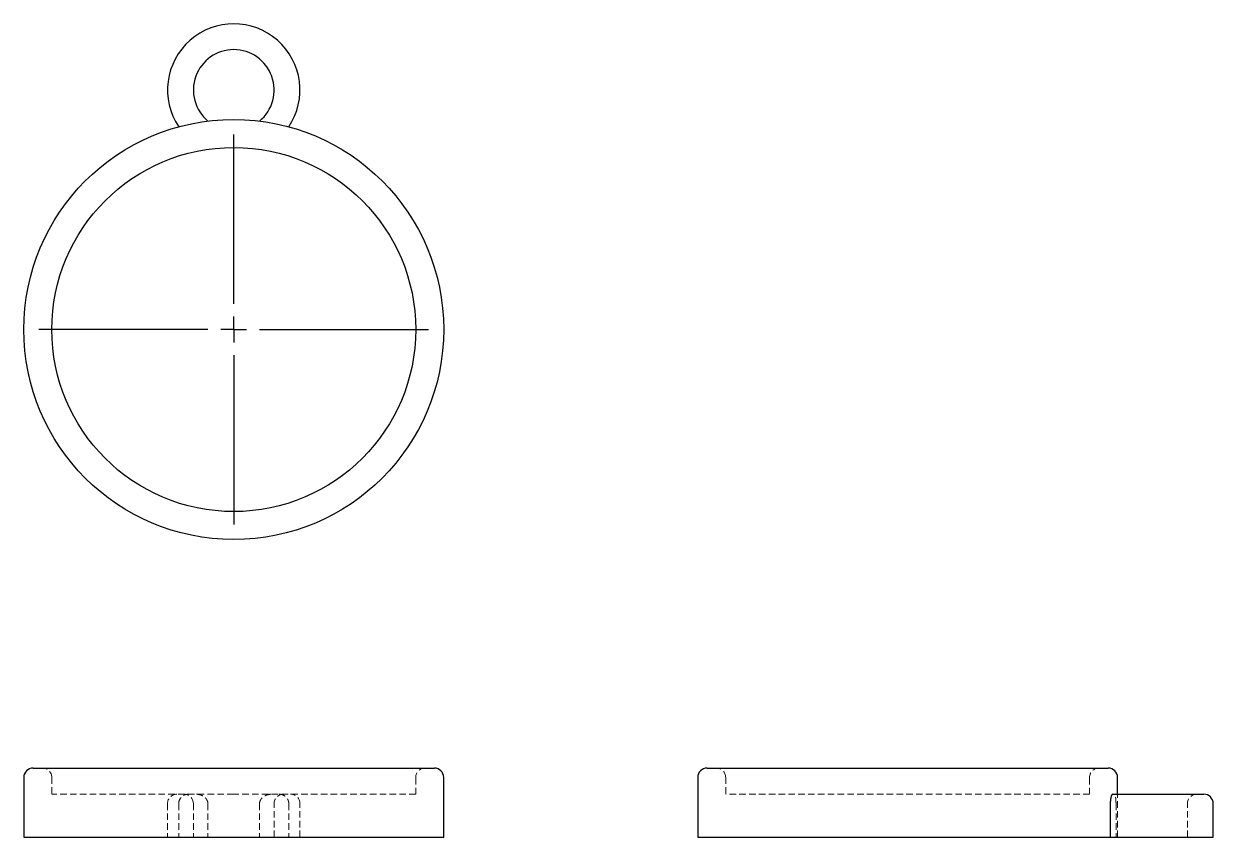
# Model space of a CAD drawing. Header units: millimetres. Extents: x 42 to 273, y 50 to 208.
import ezdxf

# ---------------------------------------------------------------- set-up
doc = ezdxf.new("R2010")
doc.units = ezdxf.units.MM
doc.linetypes.add('HIDDEN', pattern=[1.905, 1.27, -0.635])
doc.layers.add('10', color=7, linetype='Continuous')

# ---------------------------------------------------------------- blocks, each defined once
blk = doc.blocks.new('SW_CENTERMARKSYMBOL_0')
at = {"layer": '10', "color": 0}
for p, q in [((0, 5), (0, 37.8)), ((0, 0), (0, 2.5)), ((-5, 0), (-37.8, 0)), ((0, 0), (-2.5, 0)), ((0, 0), (0, -2.5)), ((0, 0), (2.5, 0)), ((5, 0), (37.8, 0)), ((0, -5), (0, -37.8))]:
    blk.add_line(p, q, dxfattribs=at)

msp = doc.modelspace()

# ---------------------------------------------------------------- linework, layer by layer
at = {"color": 7, "linetype": 'Continuous', "lineweight": 25}
for p, q in [((44.08, 63.7), (83, 63.7)), ((83, 63.7), (121.92, 63.7)), ((174.81, 63.7), (252.64, 63.7)), ((42.27, 61.89), (42.27, 50.3)), ((123.73, 50.3), (123.73, 61.89)), ((173, 61.89), (173, 50.3)), ((254.46, 58.63), (254.46, 61.89)), ((253.5, 58.63), (271.19, 58.63)), ((253.03, 56.82), (253.03, 50.3)), ((273, 50.3), (273, 56.82)), ((42.27, 50.3), (123.73, 50.3)), ((173, 50.3), (253.03, 50.3)), ((253.03, 50.3), (273, 50.3))]:
    msp.add_line(p, q, dxfattribs=at)
at = {"color": 7, "linetype": 'HIDDEN', "lineweight": 18}
for p, q in [((47.7, 61.89), (47.7, 58.63)), ((118.3, 58.63), (118.3, 61.89)), ((178.43, 61.89), (178.43, 58.63)), ((249.02, 58.63), (249.02, 61.89)), ((83, 58.63), (47.7, 58.63)), ((118.3, 58.63), (83, 58.63)), ((249.02, 58.63), (178.43, 58.63)), ((254.46, 50.3), (254.46, 58.63)), ((70.16, 56.82), (70.16, 50.3)), ((72.32, 56.82), (72.32, 50.3)), ((75.17, 56.82), (75.17, 50.3)), ((77.99, 56.82), (77.99, 50.3)), ((88.01, 56.82), (88.01, 50.3)), ((90.83, 50.3), (90.83, 56.82)), ((93.68, 56.82), (93.68, 50.3)), ((95.84, 50.3), (95.84, 56.82)), ((254.15, 56.82), (254.15, 50.3)), ((267.99, 50.3), (267.99, 56.82))]:
    msp.add_line(p, q, dxfattribs=at)
at = {"color": 7, "linetype": 'Continuous', "lineweight": 25}
for radius in [40.73, 35.3]:
    msp.add_circle((83, 148.73), radius, dxfattribs=at)
for centre, radius, start, end in [((83, 195.16), 12.84, 326.261, 213.739), ((83, 195.16), 7.83, 309.7665, 230.2335), ((44.08, 61.89), 1.81, 90, 180), ((121.92, 61.89), 1.81, 0, 90), ((174.81, 61.89), 1.81, 90, 180), ((252.64, 61.89), 1.81, 0, 90), ((271.19, 56.82), 1.81, 0, 90)]:
    msp.add_arc(centre, radius, start, end, dxfattribs=at)
at = {"color": 7, "linetype": 'HIDDEN', "lineweight": 18}
for centre, start, end in [((45.89, 61.89), 0, 90), ((120.11, 61.89), 90, 180), ((176.62, 61.89), 0, 90), ((250.83, 61.89), 90, 180), ((71.97, 56.82), 90, 180), ((73.36, 56.82), 0, 90), ((92.64, 56.82), 90, 180), ((94.03, 56.82), 0, 90), ((269.8, 56.82), 90, 180)]:
    msp.add_arc(centre, 1.81, start, end, dxfattribs=at)
for points, knots in [([(72.32, 56.82), (72.32, 56.94), (72.34, 57.07), (72.39, 57.3), (72.43, 57.42), (72.57, 57.76), (72.72, 57.96), (72.98, 58.21), (73.08, 58.28), (73.29, 58.41), (73.39, 58.46), (73.62, 58.54), (73.74, 58.58), (73.97, 58.62), (74.09, 58.63), (74.21, 58.63)], [0, 0, 0, 0, 0.125, 0.125, 0.25, 0.25, 0.5, 0.5, 0.625, 0.625, 0.75, 0.75, 0.875, 0.875, 1, 1, 1, 1]), ([(75.76, 58.63), (76.02, 58.63), (76.28, 58.59), (76.65, 58.47), (76.78, 58.41), (77.01, 58.3), (77.12, 58.23), (77.33, 58.07), (77.44, 57.99), (77.62, 57.8), (77.7, 57.69), (77.84, 57.46), (77.9, 57.34), (77.97, 57.09), (77.99, 56.95), (77.99, 56.82)], [0, 0, 0, 0, 0.25, 0.25, 0.375, 0.375, 0.5, 0.5, 0.625, 0.625, 0.75, 0.75, 0.875, 0.875, 1, 1, 1, 1]), ([(88.01, 56.82), (88.01, 56.95), (88.03, 57.08), (88.1, 57.34), (88.16, 57.46), (88.3, 57.69), (88.38, 57.79), (88.56, 57.98), (88.66, 58.07), (88.87, 58.23), (88.99, 58.3), (89.22, 58.41), (89.34, 58.46), (89.72, 58.59), (89.98, 58.63), (90.24, 58.63)], [0, 0, 0, 0, 0.125, 0.125, 0.25, 0.25, 0.375, 0.375, 0.5, 0.5, 0.625, 0.625, 0.75, 0.75, 1, 1, 1, 1]), ([(91.79, 58.63), (92.03, 58.63), (92.27, 58.59), (92.6, 58.46), (92.71, 58.41), (92.92, 58.28), (93.01, 58.21), (93.19, 58.04), (93.27, 57.95), (93.41, 57.76), (93.48, 57.65), (93.57, 57.43), (93.61, 57.31), (93.66, 57.07), (93.68, 56.94), (93.68, 56.82)], [0, 0, 0, 0, 0.25, 0.25, 0.375, 0.375, 0.5, 0.5, 0.625, 0.625, 0.75, 0.75, 0.875, 0.875, 1, 1, 1, 1]), ([(254.15, 56.82), (254.15, 56.95), (254.14, 57.08), (254.13, 57.34), (254.13, 57.46), (254.11, 57.69), (254.1, 57.79), (254.07, 57.98), (254.06, 58.07), (254.03, 58.23), (254.01, 58.3), (253.98, 58.41), (253.96, 58.46), (253.9, 58.59), (253.85, 58.63), (253.81, 58.63)], [0, 0, 0, 0, 0.125, 0.125, 0.25, 0.25, 0.375, 0.375, 0.5, 0.5, 0.625, 0.625, 0.75, 0.75, 1, 1, 1, 1])]:
    msp.add_open_spline(points, degree=3, knots=knots, dxfattribs=at)
at = {"color": 7, "linetype": 'Continuous', "lineweight": 25}
msp.add_open_spline([(253.5, 58.63), (253.44, 58.63), (253.39, 58.59), (253.31, 58.46), (253.28, 58.41), (253.23, 58.28), (253.2, 58.21), (253.16, 58.04), (253.14, 57.95), (253.1, 57.76), (253.08, 57.65), (253.06, 57.43), (253.05, 57.31), (253.03, 57.07), (253.03, 56.94), (253.03, 56.82)], degree=3, knots=[0, 0, 0, 0, 0.25, 0.25, 0.375, 0.375, 0.5, 0.5, 0.625, 0.625, 0.75, 0.75, 0.875, 0.875, 1, 1, 1, 1], dxfattribs=at)

# ---------------------------------------------------------------- block references
at = {"layer": '10'}
msp.add_blockref('SW_CENTERMARKSYMBOL_0', (83, 148.73), dxfattribs=at)

doc.saveas('drawing.dxf')
